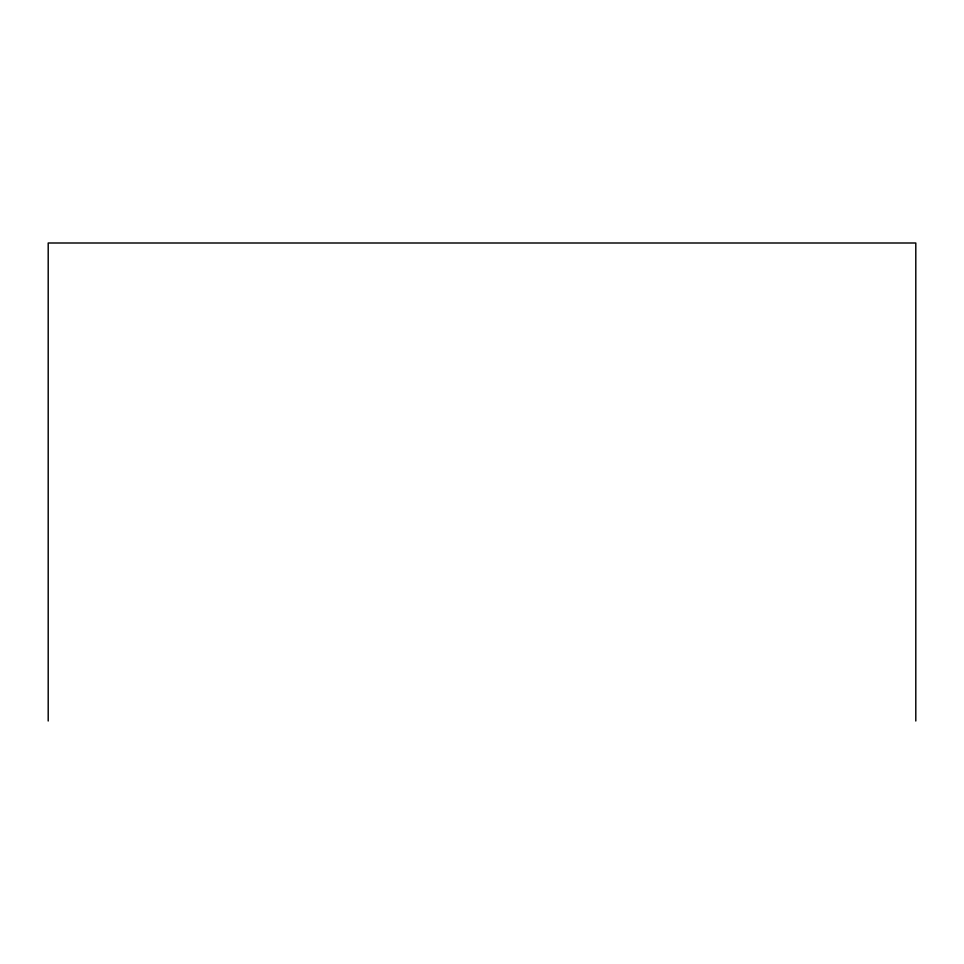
<?xml version="1.0" encoding="UTF-8"?>
<svg xmlns="http://www.w3.org/2000/svg" width="964" height="964" viewBox="0 0 964 964"><rect width="100%" height="100%" fill="white"/><g stroke="black" fill="none" stroke-linecap="round" stroke-linejoin="round"><path stroke-width="1.45" d="M915.8 721L915.8 243L48.2 243L48.2 721"/></g></svg>
